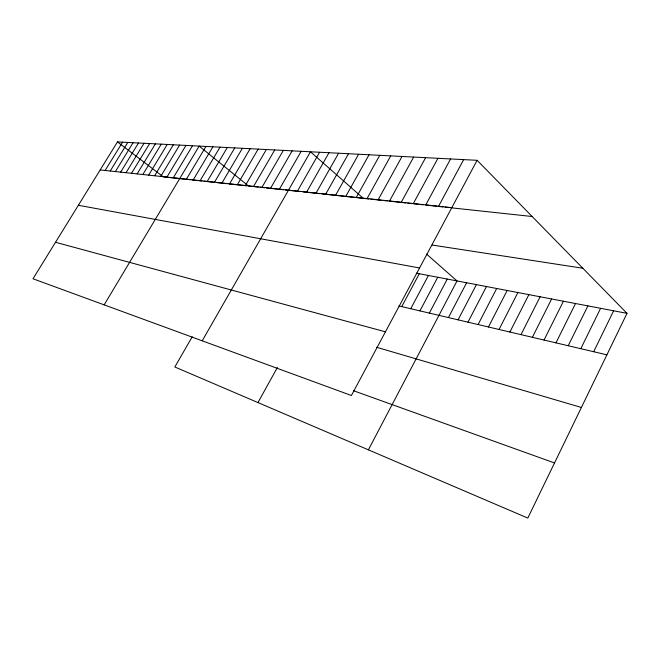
<?xml version="1.0" encoding="UTF-8"?>
<svg xmlns="http://www.w3.org/2000/svg" width="660" height="660" viewBox="0 0 660 660"><rect width="100%" height="100%" fill="white"/><g stroke="black" fill="none" stroke-linecap="round" stroke-linejoin="round"><path stroke-width="0.99" d="M477.114 160.306L351.409 395.513L33 278.776L117.463 141.917L477.114 160.306L627 313.343L527.81 518.083L174.834 366.985L192.217 336.781M593.678 351.722L613.635 310.794M580.792 348.695L600.6 308.311M568.227 345.741L587.903 305.885M555.976 342.862L575.512 303.526M544.03 340.048L563.426 301.216M532.372 337.31L551.628 298.972M520.996 334.637L540.119 296.777M509.891 332.021L528.874 294.632M499.042 329.472L517.894 292.537M488.449 326.98L507.169 290.491M478.096 324.547L496.683 288.486M467.981 322.171L486.436 286.539M458.089 319.844L476.413 284.625M448.42 317.575L466.612 282.752M368.387 449.839L457.025 280.929L426.566 254.084M429.346 313.087L447.282 279.064M419.941 310.876L437.745 277.25M410.743 308.715L428.414 275.467M401.75 306.603L419.298 273.727M438.595 206.242L463.658 159.613M425.774 204.872L450.598 158.944M413.341 203.536L437.927 158.301M401.272 202.24L425.617 157.674M389.548 200.987L413.655 157.055M378.155 199.757L402.039 156.461M367.075 198.569L390.736 155.884M257.961 402.567L277.357 367.529M356.309 197.414L379.739 155.323M345.832 196.292L369.047 154.778M335.635 195.203L358.636 154.242M325.71 194.131L348.496 153.731M316.041 193.099L338.621 153.219M306.628 192.085L328.993 152.732M297.445 191.103L319.613 152.254M202.216 340.816L310.464 151.783L363.322 198.355M279.427 189.172L301.191 151.305M270.592 188.224L292.157 150.843M253.58 186.392L274.741 149.96M261.979 187.3L283.338 150.398M245.38 185.518L266.359 149.531M237.386 184.66L258.167 149.111M229.581 183.818L250.181 148.698M221.958 183.001L242.377 148.302M207.248 181.426L227.304 147.535M214.516 182.201L234.754 147.914M200.145 180.658L220.027 147.155M186.409 179.19L205.953 146.438M193.198 179.916L212.916 146.792M104.156 304.862L199.147 146.091L248.548 186.013L258.316 187.069M173.283 177.779L192.489 145.753M160.71 176.435L179.602 145.093M166.922 177.094L185.98 145.414M148.665 175.139L167.244 144.457M154.621 175.774L173.357 144.771M142.832 174.512L161.263 144.152M131.513 173.299L149.647 143.558M137.115 173.902L155.397 143.855M120.656 172.136L138.501 142.989M126.027 172.714L144.02 143.269M110.212 171.014L127.776 142.444M115.385 171.567L133.089 142.717M105.146 170.47L122.57 142.18M100.171 169.933L451.803 207.661M173.192 177.911L163.284 176.847L117.463 141.917M174.1 178.01L178.736 178.505M179.66 178.612L184.379 179.116M185.328 179.215L190.138 179.734M192.076 179.941L196.004 180.37M197.983 180.576L201.985 181.013M204.006 181.228L214.459 182.35M217.173 182.638L221.727 183.133M222.651 183.232L227.296 183.727M229.168 183.934L233.912 184.445M234.861 184.544L240.661 185.171M241.634 185.27L246.568 185.806M260.123 187.258L261.921 187.456M262.828 187.555L264.668 187.754M266.508 187.951L269.272 188.249M270.196 188.347L276.787 189.057M277.728 189.156L283.511 189.775M285.433 189.981L300.358 191.59M303.196 191.895L307.774 192.382M309.606 192.58L319.951 193.694M321.874 193.9L326.667 194.419M327.649 194.518L344.553 196.342M346.409 196.54L362.373 198.256M364.262 198.462L368.94 198.965M370.813 199.163L381.315 200.293M383.254 200.5L387.181 200.92M389.152 201.135L400.15 202.323M402.163 202.537L405.916 202.942M407.798 203.14L412.492 203.643M413.457 203.75L418.267 204.27M420.189 204.476L423.077 204.781M426.038 205.103L436.986 206.283M439.007 206.498L443.066 206.935M445.087 207.149L448.907 207.562M450.813 207.768L532.166 216.513M432.185 245.05L582.821 268.24M78.358 205.276L419.57 267.976M416.32 273.166L627 313.343M398.813 305.91L606.903 354.832M55.522 242.278L385.448 331.823M376.695 347.292L581.394 407.476M353.479 390.72L554.515 462.965"/></g></svg>
